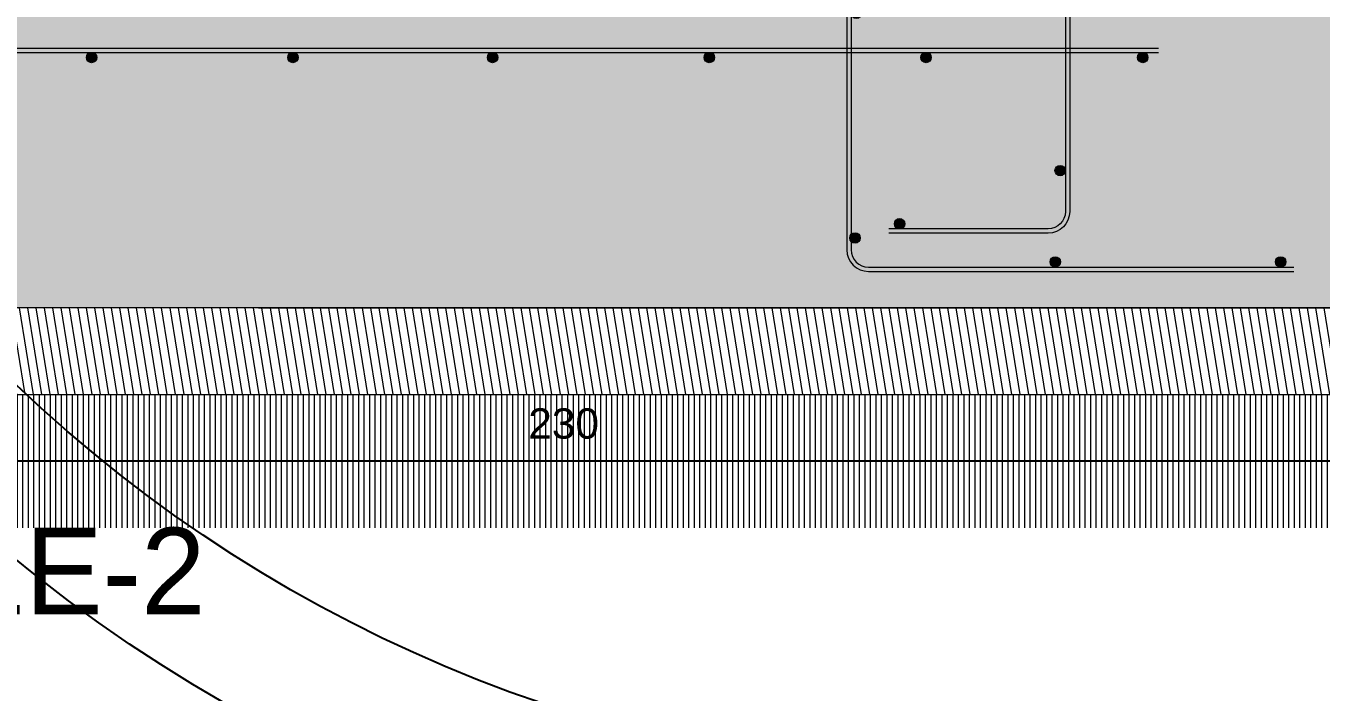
# Model space of a CAD drawing. Header units: metres. Extents: x -325 to 301, y -147 to 149.
# Drawn here: x 23.015 to 24.509, y 79.145 to 79.914 of the extents above; entities that cross this region are included whole.
import ezdxf

# ---------------------------------------------------------------- set-up
doc = ezdxf.new("R2010")
doc.units = ezdxf.units.M
doc.layers.get('Defpoints').update_dxf_attribs({"lineweight": 13})
doc.layers.add('-aux', color=50, linetype='Continuous', plot=False)
doc.layers.add('-AUX_MON', color=3, linetype='Continuous', plot=False)
doc.layers.add('0-TX-1_25', color=7, linetype='Continuous', true_color=0x3f4f7f)
for name, color, linetype, lineweight in [('1-CM', 7, 'Continuous', 0), ('2-metall', 5, 'Continuous', 0), ('3-TR Formigó', 252, 'Continuous', 0), ('3-TR Seleccionat', 44, 'Continuous', 0)]:
    doc.layers.add(name, color=color, linetype=linetype, lineweight=lineweight)
doc.layers.add('3-TR tot_u', color=7, linetype='Continuous', lineweight=5, true_color=0x787878)
doc.styles.get("Standard").update_dxf_attribs({"font": 'arial.ttf'})
doc.styles.add('x-llegenda materials$0$ENGRAVERS', font='TT0586M.TTF')
doc.dimstyles.new('ISO-25', dxfattribs={"dimtxt": 0.1, "dimasz": 0.1, "dimexe": 0.1, "dimexo": 0.1, "dimgap": 0.1, "dimtad": 1, "dimdec": 0, "dimlfac": 100, "dimzin": 9, "dimtxsty": 'Standard', "dimblk": 'OBLIQUE', "dimcen": 0.1, "dimadec": 0, "dimazin": 0, "dimtfac": 1, "dimtdec": 0, "dimtmove": 0, "dimatfit": 3, "dimldrblk": 'OBLIQUE', "dimfxl": 1, "dimarcsym": 0})

# ---------------------------------------------------------------- blocks, each defined once
blk = doc.blocks.new('Rodó Metàlic 12mm')
at = {"layer": '2-metall'}
h = blk.add_hatch(color=256, dxfattribs=at)
h.dxf.hatch_style = 1
h.paths.add_polyline_path([(-0.006, 0, 1), (0.006, 0, 1)])
blk.add_circle((0, 0), 0.006, dxfattribs=at)
blk = doc.blocks.new('*U325')
at = {"layer": '2-metall', "rotation": 180}
blk.add_blockref('Rodó Metàlic 12mm', (0.01516838321310843, -0.005999999618680363), dxfattribs=at)
blk = doc.blocks.new('*U326')
at = {"layer": '2-metall', "color": 0, "linetype": 'ByBlock', "lineweight": -2, "transparency": 16777216}
for p, rotation in [((23.96664766627449, 80.95379466024131), 89.99999999999999), ((23.96664766627449, 80.69379466024132), 89.99999999999999), ((23.96664766627449, 80.43379466024132), 89.99999999999999), ((23.96664766627449, 80.17379466024133), 89.99999999999999), ((23.96664766627449, 79.91379466024132), 89.99999999999999), ((23.96676107343922, 79.65379868935277), 96.10447486129215), ((24.21736260344728, 79.63592552395001), 180), ((24.47736260344728, 79.63592552395001), 180)]:
    blk.add_blockref('*U325', p, dxfattribs=dict(at, rotation=rotation))
blk = doc.blocks.new('*U327')
at = {"layer": '2-metall'}
blk.add_blockref('Rodó Metàlic 12mm', (0.0123783490406737, 0.005999314743633022), dxfattribs=at)
blk = doc.blocks.new('*U328')
at = {"layer": '2-metall', "color": 0, "linetype": 'ByBlock', "lineweight": -2, "transparency": 16777216, "rotation": 90.00000000000001}
for p in [(24.21379898864213, 80.98496420246225), (24.21379898864213, 80.73496420246225), (24.21379898864213, 80.48496420246225), (24.21379898864213, 80.23496420246225), (24.21379898864213, 79.98496420246225), (24.21379898864213, 79.73496420246225)]:
    blk.add_blockref('*U327', p, dxfattribs=at)
at = {"layer": '2-metall', "color": 0, "linetype": 'ByBlock', "lineweight": -2, "transparency": 16777216}
blk.add_blockref('*U327', (24.01020308281741, 79.67997603482287), dxfattribs=at)
blk = doc.blocks.new('_Oblique')
at = {"color": 0, "lineweight": -2}
blk.add_line((-0.499999999995058, -0.4999999998130015), (0.500000000028669, 0.500000000163238), dxfattribs=at)
blk = doc.blocks.new('*D2076')
at = {"layer": '0-TX-1_25', "color": 0, "lineweight": -2, "transparency": 16777216}
for p, q in [((22.6569960967618, 79.46380955636572), (22.6569960967618, 79.38723123436735)), ((24.61294298844625, 79.46381053844462), (24.61294298844625, 79.38723123436735)), ((22.6569960967618, 79.41223123436735), (24.61294298844625, 79.41223123436735))]:
    blk.add_line(p, q, dxfattribs=at)
at = {"layer": 'Defpoints', "color": 0, "transparency": 16777216}
for p in [(22.6569960967618, 79.48880955636572), (24.61294298844625, 79.48881053844462), (24.61294298844625, 79.41223123436735)]:
    blk.add_point(p, dxfattribs=at)
at = {"layer": '0-TX-1_25', "color": 0, "lineweight": -2, "transparency": 16777216, "xscale": 0.025, "yscale": 0.025, "zscale": 0.025, "rotation": 180}
blk.add_blockref('_Oblique', (22.6569960967618, 79.41223123436735), dxfattribs=at)
at = {"layer": '0-TX-1_25', "color": 0, "lineweight": -2, "transparency": 16777216, "xscale": 0.025, "yscale": 0.025, "zscale": 0.025}
blk.add_blockref('_Oblique', (24.61294298844625, 79.41223123436735), dxfattribs=at)
at = {"layer": '0-TX-1_25', "color": 0, "transparency": 16777216, "insert": (23.63496954260403, 79.45511322618181), "char_height": 0.035, "attachment_point": 5}
blk.add_mtext('230', dxfattribs=at)

msp = doc.modelspace()

# ---------------------------------------------------------------- hatches: boundary and pattern name
at = {"layer": '3-TR Formigó'}
h = msp.add_hatch(dxfattribs=at)
h.set_pattern_fill('ANSI31', color=256, scale=0.003, angle=234.1752438963392)
h.set_pattern_definition([(279.1752438963392, (-186.7029684897808, 35.80977702113142), (0.009403130041245794, 0.001518805592372136), [])])
h.paths.add_polyline_path([(24.61294298844625, 79.48881053844458), (24.61294298844625, 79.58881053844458), (22.65699521907328, 79.58881053844462), (22.65699521907328, 79.48881053844462)])
at = {"layer": '3-TR Seleccionat'}
h = msp.add_hatch(dxfattribs=at)
h.set_pattern_fill('ANSI31', color=256, scale=0.002, angle=225, style=0)
h.set_pattern_definition([(270, (-11.43124830919373, 1.585224922425482), (0.006350000000000001, -8.673617379884035e-19), [])])
h.paths.add_polyline_path([(23.09263938072028, 80.79078180614981), (22.65977466414906, 80.79881497904374), (22.65699616385291, 79.33498752194079), (25.65699616381182, 79.33498749975732), (25.65699616381182, 80.07975306765016), (25.52239025045318, 80.0803304178213), (24.26294298844625, 80.08573242651408), (24.26294298844625, 79.93881053844461), (24.61294298844625, 79.93881053844461), (24.61294298844625, 79.48881053844462), (22.65699214716347, 79.4888095562964), (22.65699214716347, 79.93880955629639), (23.41294376650774, 79.93837778908038)])
at = {"layer": '3-TR tot_u'}
h = msp.add_hatch(dxfattribs=at)
h.set_pattern_fill('AR-CONC', color=256, scale=0.0002499999999999998, angle=90.58726092987852)
h.set_pattern_definition([(140.5872609298785, (0, 0), (0.003517738578472596, 0.04558461658669537), [0.004762499999999996, -0.05238749999999996]), (85.58726092987852, (0, 0), (-0.04767139590977341, -0.00929994979371116), [0.003809999999999997, -0.04191014604249996]), (191.0387056298786, (0.0002931440994409552, 0.003798705852817822), (-0.04415365538318716, 0.0362846666927757), [0.004047502199999997, -0.04452256114999997]), (136.7714609298785, (-0.01269933290624456, -0.0001301681081285225), (0.009815426627263462, 0.0678739282378536), [0.007143749999999994, -0.07858124999999994]), (187.2228185398785, (-0.01188138746744111, 0.005525987490013255), (-0.06246159789290918, 0.05871392010036004), [0.006071255784999995, -0.06678390203999994]), (81.7714120998786, (-0.01269933290624456, -0.0001301681081285225), (-0.06246159788989664, 0.05871392010375959), [0.005714991767499994, -0.06286493297999993]), (111.5872609298785, (-0.009589583733747683, 0.006252040372025889), (0.02517646531543982, 0.03816364754881366), [0.004762499999999996, -0.05238749999999996]), (56.58726092987855, (-0.009589583733747683, 0.006252040372025889), (-0.0462029321303139, 0.01497773884208171), [0.003809999999999997, -0.04190999999999996]), (162.0387059298785, (-0.007491544944677931, 0.009432344333117718), (-0.02102646705166375, 0.05314138630394799), [0.004047502199999997, -0.04452248439999996]), (128.0872609298785, (0, 0), (-0.02114556348804155, 0.0005554494380260346), [0, -0.04140199999999997, 0, -0.04254499999999996, 0, -0.04206874999999997]), (98.08726092987852, (0, 0), (-0.02521504447655499, 0.01644733903555077), [0, -0.02425699999999998, 0, -0.04044949999999996, 0, -0.01603374999999999]), (58.08726092987852, (0.0001451374405633026, -0.01415975619046269), (0.001084678264659777, 0.03391054737691759), [0, -0.01587499999999999, 0, -0.04952999999999996, 0, -0.06572249999999995]), (48.08726092987852, (0.0002102214946275639, -0.02050942264358497), (-0.006735849794676834, 0.03696519821488923), [0, -0.02063749999999998, 0, -0.03289299999999997, 0, -0.04667249999999996])])
h.paths.add_polyline_path([(22.65699126947495, 79.9388095560227), (22.65699126947495, 79.58880955634102), (24.26046809882138, 79.58881053856103), (24.61294298844625, 79.58881053844462), (24.61294298844625, 79.93881053844461), (24.26294298844625, 79.93881053844461), (24.26059269162108, 81.12310383379454), (23.91422648762565, 81.12328723775218), (23.91165948926684, 79.93881053809537)])

# ---------------------------------------------------------------- linework, layer by layer
at = {"layer": '-AUX_MON'}
for radius in [1.795796165688976, 1.644287805263133]:
    msp.add_circle((24.13831759426489, 80.68986749736263), radius, dxfattribs=at)
at = {"layer": '1-CM'}
for points in [[(23.28294298844624, 79.58881053844462), (24.61294298844625, 79.58881053844462), (24.61294298844625, 79.93881053844461), (24.26294298844625, 79.93881053844461), (24.26294298844625, 80.58881053844462), (24.2605932545702, 81.12306327168115)], [(24.61294298844625, 79.58881053844462), (22.65699126947495, 79.58880955628099), (22.65699126947495, 79.93880955628099), (23.41294376650774, 79.93837778908038)]]:
    msp.add_lwpolyline(points, dxfattribs=at)
msp.add_lwpolyline([(22.65699521907328, 79.58880955635033), (22.65699521907328, 79.48880955635033), (24.61294298844625, 79.48881053844458), (24.61294298844625, 79.58881053844458)], close=True, dxfattribs=at)
at = {"layer": '2-metall'}
for points in [[(23.96164766627449, 81.0895929616528), (23.96164766627449, 79.65592552395002, 0.414213562373095), (23.98664766627449, 79.63092552395001), (24.47736260344728, 79.63092552395001)], [(23.96664766627449, 81.0895929616528), (23.96664766627449, 79.65592552395002, 0.414213562372991), (23.98664766627449, 79.63592552395001), (24.47736260344728, 79.63592552395001)], [(24.21879898864213, 81.08548565465533), (24.21879898864213, 79.69997603482288, -0.414213562373095), (24.19379898864213, 79.67497603482288), (24.01020308281741, 79.67497603482288)], [(24.21379898864213, 81.08548565465533), (24.21379898864213, 79.69997603482288, -0.414213562372991), (24.19379898864213, 79.67997603482287), (24.01020308281741, 79.67997603482287)]]:
    msp.add_lwpolyline(points, format="xyb", dxfattribs=at)
for points in [[(22.76563877527201, 79.88881053844462), (24.32109582798162, 79.88881053844462)], [(22.76603929893599, 79.88381053844462), (24.32109582798162, 79.88381053844462)]]:
    msp.add_lwpolyline(points, dxfattribs=at)

# ---------------------------------------------------------------- block references
for name, p in [('*U328', (0, 0)), ('*U326', (0, 0)), ('Rodó Metàlic 12mm', (23.09043452799542, 79.87782407000498)), ('Rodó Metàlic 12mm', (23.3226761309842, 79.87782407000498)), ('Rodó Metàlic 12mm', (23.55304346321961, 79.87782407000498)), ('Rodó Metàlic 12mm', (23.80304346321961, 79.87782407000498)), ('Rodó Metàlic 12mm', (24.05304346321961, 79.87782407000498)), ('Rodó Metàlic 12mm', (24.30304346321961, 79.87782407000498))]:
    msp.add_blockref(name, p, dxfattribs=at)

# ---------------------------------------------------------------- texts
at = {"layer": '-aux', "insert": (22.7164735930387, 79.3349875219408), "char_height": 0.1, "width": 19.21009939306024, "attachment_point": 1, "style": 'x-llegenda materials$0$ENGRAVERS'}
msp.add_mtext('PD.1E-2', dxfattribs=at)

# ---------------------------------------------------------------- dimensions: what is measured, and where the dimension line sits
at = {"layer": '0-TX-1_25'}
dim = msp.add_linear_dim(base=(24.61294298844625, 79.41223123436735), p1=(22.6569960967618, 79.48880955636572), p2=(24.61294298844625, 79.48881053844462), text='230', dimstyle='ISO-25', override={"dimtxt": 0.035, "dimasz": 0.025, "dimexe": 0.025, "dimexo": 0.025, "dimgap": 0.025, "dimblk1": 'Oblique', "dimblk2": 'Oblique', "dimsah": 1, "dimfxl": 0.1, "dimfxlon": 1, "dimarcsym": 1}, dxfattribs=at)
dim.commit()
dim.dimension.update_dxf_attribs({"geometry": '*D2076', "text_midpoint": (23.63496954260403, 79.45511322618181)})

doc.saveas('drawing.dxf')
